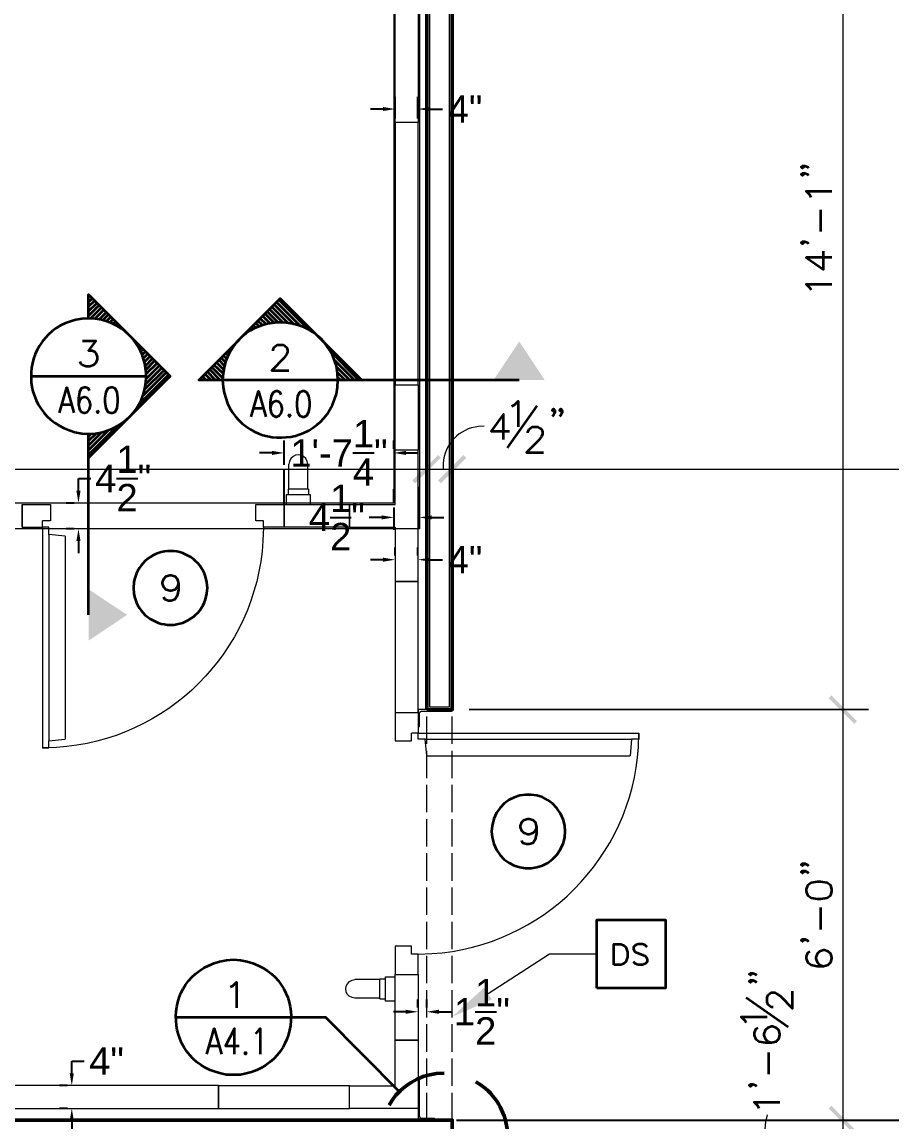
# Model space of a CAD drawing. Header units: inches. Extents: x 5 to 516, y -193 to 129.
# Drawn here: x 36.83 to 49.55, y 59.14 to 75.22 of the extents above; entities that cross this region are included whole.
import ezdxf

# ---------------------------------------------------------------- set-up
doc = ezdxf.new("R2010")
doc.units = ezdxf.units.IN
doc.header["$MEASUREMENT"] = 0
doc.linetypes.add('PDF_IMPORT', pattern=[1, 0.8, -0.2])
for name, color, linetype in [('Highlight', 210, 'Continuous'), ('PDF_Geometry', 7, 'Continuous'), ('PDF_Solid Fills', 7, 'Continuous')]:
    doc.layers.add(name, color=color, linetype=linetype)
doc.styles.get("Standard").update_dxf_attribs({"font": 'arial.ttf'})
doc.dimstyles.get("Standard").update_dxf_attribs({"dimtxt": 0.4, "dimasz": 0.18, "dimexe": 0.18, "dimexo": 0.0625, "dimgap": 0.09, "dimtad": 0, "dimtih": 1, "dimtoh": 1, "dimdec": 4, "dimlfac": 12, "dimzin": 0, "dimdsep": 46, "dimlunit": 4, "dimtxsty": 'Standard', "dimcen": 0.09, "dimadec": 3, "dimazin": 0, "dimtfac": 1, "dimtdec": 4, "dimtofl": 0, "dimtmove": 0, "dimatfit": 3, "dimfxl": 1, "dimtolj": 1, "dimtzin": 0, "dimarcsym": 0})

# ---------------------------------------------------------------- blocks, each defined once
blk = doc.blocks.new('*D42')
at = {"layer": 'Defpoints', "color": 0, "transparency": 16777216}
for p in [(42.267, 68.922), (42.267, 68.922), (40.664, 68.684)]:
    blk.add_point(p, dxfattribs=at)
at = {"layer": 'Highlight', "color": 0, "lineweight": -2, "transparency": 16777216}
for p, q in [((40.664, 68.747), (40.664, 69.102)), ((42.267, 68.984), (42.267, 69.102)), ((40.484, 68.922), (40.304, 68.922)), ((42.447, 68.922), (42.627, 68.922))]:
    blk.add_line(p, q, dxfattribs=at)
at = {"layer": 'Highlight', "color": 0, "transparency": 16777216}
for points in [[(40.484, 68.952), (40.484, 68.892), (40.664, 68.922)], [(42.447, 68.952), (42.447, 68.892), (42.267, 68.922)]]:
    blk.add_solid(points, dxfattribs=at)
at = {"layer": 'Highlight', "color": 0, "transparency": 16777216, "insert": (41.465, 68.922), "char_height": 0.4, "attachment_point": 5}
blk.add_mtext('\\A1;1\'-7{\\H1x;\\S1/4;}"', dxfattribs=at)
blk = doc.blocks.new('*D44')
at = {"layer": 'Defpoints', "color": 0, "transparency": 16777216}
for p in [(42.62, 73.95), (42.287, 73.751), (42.62, 73.751)]:
    blk.add_point(p, dxfattribs=at)
at = {"layer": 'Highlight', "color": 0, "lineweight": -2, "transparency": 16777216}
for p, q in [((42.287, 73.814), (42.287, 74.13)), ((42.62, 73.814), (42.62, 74.13)), ((42.107, 73.95), (41.927, 73.95)), ((42.8, 73.95), (42.98, 73.95))]:
    blk.add_line(p, q, dxfattribs=at)
at = {"layer": 'Highlight', "color": 0, "transparency": 16777216}
for points in [[(42.107, 73.98), (42.107, 73.92), (42.287, 73.95)], [(42.8, 73.98), (42.8, 73.92), (42.62, 73.95)]]:
    blk.add_solid(points, dxfattribs=at)
at = {"layer": 'Highlight', "color": 0, "transparency": 16777216, "insert": (43.308, 73.95), "char_height": 0.4, "attachment_point": 5}
blk.add_mtext('\\A1;4"', dxfattribs=at)
blk = doc.blocks.new('*D45')
at = {"layer": 'Defpoints', "color": 0, "transparency": 16777216}
for p in [(42.287, 67.361), (42.62, 67.361), (42.62, 67.361)]:
    blk.add_point(p, dxfattribs=at)
at = {"layer": 'Highlight', "color": 0, "lineweight": -2, "transparency": 16777216}
for p, q in [((42.287, 67.423), (42.287, 67.541)), ((42.62, 67.423), (42.62, 67.541)), ((42.107, 67.361), (41.927, 67.361)), ((42.8, 67.361), (42.98, 67.361))]:
    blk.add_line(p, q, dxfattribs=at)
at = {"layer": 'Highlight', "color": 0, "transparency": 16777216}
for points in [[(42.107, 67.391), (42.107, 67.331), (42.287, 67.361)], [(42.8, 67.391), (42.8, 67.331), (42.62, 67.361)]]:
    blk.add_solid(points, dxfattribs=at)
at = {"layer": 'Highlight', "color": 0, "transparency": 16777216, "insert": (43.308, 67.361), "char_height": 0.4, "attachment_point": 5}
blk.add_mtext('\\A1;4"', dxfattribs=at)
blk = doc.blocks.new('*D46')
at = {"layer": 'Defpoints', "color": 0, "transparency": 16777216}
for p in [(42.267, 68.188), (42.267, 67.979), (42.64, 67.979)]:
    blk.add_point(p, dxfattribs=at)
at = {"layer": 'Highlight', "color": 0, "lineweight": -2, "transparency": 16777216}
for p, q in [((42.267, 68.125), (42.267, 67.799)), ((42.64, 68.042), (42.64, 68.159)), ((42.087, 67.979), (41.907, 67.979)), ((42.82, 67.979), (43, 67.979))]:
    blk.add_line(p, q, dxfattribs=at)
at = {"layer": 'Highlight', "color": 0, "transparency": 16777216}
for points in [[(42.087, 68.009), (42.087, 67.949), (42.267, 67.979)], [(42.82, 68.009), (42.82, 67.949), (42.64, 67.979)]]:
    blk.add_solid(points, dxfattribs=at)
at = {"layer": 'Highlight', "color": 0, "transparency": 16777216, "insert": (41.433, 67.979), "char_height": 0.4, "attachment_point": 5}
blk.add_mtext('\\A1;4{\\H1x;\\S1/2;}"', dxfattribs=at)
blk = doc.blocks.new('*D48')
at = {"layer": 'Defpoints', "color": 0, "transparency": 16777216}
for p in [(42.62, 60.751), (42.747, 60.751), (42.747, 60.751)]:
    blk.add_point(p, dxfattribs=at)
at = {"layer": 'Highlight', "color": 0, "lineweight": -2, "transparency": 16777216}
for p, q in [((42.62, 60.813), (42.62, 60.931)), ((42.747, 60.813), (42.747, 60.931)), ((42.44, 60.751), (42.26, 60.751)), ((42.927, 60.751), (43.107, 60.751))]:
    blk.add_line(p, q, dxfattribs=at)
at = {"layer": 'Highlight', "color": 0, "transparency": 16777216}
for points in [[(42.44, 60.781), (42.44, 60.721), (42.62, 60.751)], [(42.927, 60.781), (42.927, 60.721), (42.747, 60.751)]]:
    blk.add_solid(points, dxfattribs=at)
at = {"layer": 'Highlight', "color": 0, "transparency": 16777216, "insert": (43.554, 60.751), "char_height": 0.4, "attachment_point": 5}
blk.add_mtext('\\A1;1{\\H1x;\\S1/2;}"', dxfattribs=at)
blk = doc.blocks.new('*D49')
at = {"layer": 'Defpoints', "color": 0, "transparency": 16777216}
for p in [(42.747, 82.588), (50.654, 82.588), (43.12, 59.168)]:
    blk.add_point(p, dxfattribs=at)
at = {"layer": 'Highlight', "color": 0, "lineweight": -2, "transparency": 16777216}
for p, q in [((42.809, 82.588), (50.834, 82.588)), ((50.654, 82.408), (50.654, 71.443)), ((50.654, 59.348), (50.654, 70.312)), ((43.183, 59.168), (50.834, 59.168))]:
    blk.add_line(p, q, dxfattribs=at)
at = {"layer": 'Highlight', "color": 0, "transparency": 16777216}
for points in [[(50.624, 82.408), (50.684, 82.408), (50.654, 82.588)], [(50.624, 59.348), (50.684, 59.348), (50.654, 59.168)]]:
    blk.add_solid(points, dxfattribs=at)
at = {"layer": 'Highlight', "color": 0, "transparency": 16777216, "insert": (50.654, 70.878), "char_height": 0.4, "attachment_point": 5}
blk.add_mtext('\\A1;23\'-5{\\H1x;\\S1/16;}"', dxfattribs=at)
blk = doc.blocks.new('*D50')
at = {"layer": 'Defpoints', "color": 0, "transparency": 16777216}
for p in [(37.558, 59.671), (37.558, 59.671), (37.558, 59.338)]:
    blk.add_point(p, dxfattribs=at)
at = {"layer": 'Highlight', "color": 0, "lineweight": -2, "transparency": 16777216}
for p, q in [((37.558, 59.851), (37.558, 60.031)), ((37.558, 60.031), (37.738, 60.031)), ((37.496, 59.671), (37.378, 59.671)), ((37.496, 59.338), (37.378, 59.338)), ((37.558, 59.158), (37.558, 58.978))]:
    blk.add_line(p, q, dxfattribs=at)
at = {"layer": 'Highlight', "color": 0, "transparency": 16777216}
for points in [[(37.528, 59.851), (37.588, 59.851), (37.558, 59.671)], [(37.528, 59.158), (37.588, 59.158), (37.558, 59.338)]]:
    blk.add_solid(points, dxfattribs=at)
at = {"layer": 'Highlight', "color": 0, "transparency": 16777216, "insert": (38.066, 60.031), "char_height": 0.4, "attachment_point": 5}
blk.add_mtext('\\A1;4"', dxfattribs=at)
blk = doc.blocks.new('*D51')
at = {"layer": 'Defpoints', "color": 0, "transparency": 16777216}
for p in [(37.656, 68.188), (37.656, 68.188), (37.656, 67.814)]:
    blk.add_point(p, dxfattribs=at)
at = {"layer": 'Highlight', "color": 0, "lineweight": -2, "transparency": 16777216}
for p, q in [((37.656, 68.368), (37.656, 68.548)), ((37.656, 68.548), (37.836, 68.548)), ((37.594, 68.188), (37.476, 68.188)), ((37.594, 67.814), (37.476, 67.814)), ((37.656, 67.634), (37.656, 67.454))]:
    blk.add_line(p, q, dxfattribs=at)
at = {"layer": 'Highlight', "color": 0, "transparency": 16777216}
for points in [[(37.626, 68.368), (37.686, 68.368), (37.656, 68.188)], [(37.626, 67.634), (37.686, 67.634), (37.656, 67.814)]]:
    blk.add_solid(points, dxfattribs=at)
at = {"layer": 'Highlight', "color": 0, "transparency": 16777216, "insert": (38.31, 68.548), "char_height": 0.4, "attachment_point": 5}
blk.add_mtext('\\A1;4{\\H1x;\\S1/2;}"', dxfattribs=at)

msp = doc.modelspace()

# ---------------------------------------------------------------- hatches: boundary and pattern name
at = {"layer": 'PDF_Solid Fills', "transparency": 33554559}
for points in [[(42.9536346, 68.8510016), (42.9136294, 68.8910067), (42.5369627, 68.5176734), (42.5769643, 68.4776718), (42.576978, 68.4776886), (42.5770113, 68.4777215), (42.5769679, 68.4776682)], [(42.9536294, 68.4776718), (43.2869628, 68.8910051), (42.9136294, 68.5176718)], [(43.2869628, 68.8910016), (42.9536346, 68.4776734), (43.3269679, 68.8510067), (43.2869679, 68.8910067)], [(48.6636315, 65.377672), (48.6236299, 65.3376704), (49.0369632, 65.0010037), (49.036948, 65.001019), (49.0369649, 65.0010054)], [(48.6236348, 65.337672), (49.0003015, 64.9610053), (49.0369681, 65.0010054)], [(49.0002998, 58.9610031), (49.0369681, 59.0010049), (49.0369512, 59.0010186), (48.6636315, 59.3776716), (48.6236299, 59.3376699), (48.6236467, 59.3376562)]]:
    msp.add_hatch(color=256, dxfattribs=at).paths.add_polyline_path(points)

# ---------------------------------------------------------------- linework, layer by layer
at = {"layer": 'Highlight'}
for p, q in [((40.6636309, 68.1676706), (40.6636309, 68.6843401)), ((42.2669686, 68.1876715), (42.2669686, 68.3925934)), ((42.6403037, 67.8143398), (42.6403037, 68.4238829)), ((42.6403037, 67.8143398), (42.6403037, 67.8143398))]:
    msp.add_line(p, q, dxfattribs=at)
at = {"layer": 'PDF_Geometry', "lineweight": 50}
for points in [[(43.1202961, 55.4210028), (43.1202961, 59.1676699), (27.0369615, 59.1676699), (27.0369615, 82.5876717), (35.5802954, 82.5876717), (35.5802954, 82.9143386)], [(39.8302975, 82.981006), (39.8302975, 82.5876726), (42.7469644, 82.5876726), (42.7469644, 65.1676704)], [(42.7469627, 65.1676704), (43.1202961, 65.1676704), (43.1202961, 79.2543381)]]:
    msp.add_lwpolyline(points, dxfattribs=at)
at = {"layer": 'PDF_Geometry', "lineweight": 9}
msp.add_lwpolyline([(42.7869627, 82.6276734), (42.7869627, 65.2110054), (43.0802961, 65.2110054), (43.0802961, 79.2943398), (47.3702964, 79.2943398), (47.3702964, 82.6276734)], dxfattribs=at)
at = {"layer": 'PDF_Geometry', "lineweight": 15}
for points in [[(27.1836358, 82.4410076), (42.6436369, 82.4410076), (42.6403037, 67.8143398), (27.1836358, 67.8143398)], [(27.5569675, 68.1876715), (27.5569675, 82.0643392), (42.2669686, 82.0643392), (42.2669686, 68.1876715)], [(42.6202961, 73.7510044), (42.2869627, 73.7510044), (42.2869627, 77.5843381), (42.6202961, 77.5843381), (42.6202961, 81.4176717), (42.2869627, 81.4176717), (42.2869627, 77.5843381), (42.6202961, 77.5843381), (42.6202961, 73.7510044), (42.2869627, 73.7510044), (42.2869627, 69.9176708), (42.6202961, 69.9176708)], [(42.7469644, 69.0610057), (42.7469644, 68.6276723)], [(43.1202961, 69.0610057), (43.1202961, 68.6276723)], [(42.6202961, 65.127672), (42.6202961, 67.0443388), (42.2869627, 67.0443388), (42.2869627, 65.127672)], [(49.2069631, 65.171007), (43.3702961, 65.171007)], [(39.7036292, 59.3376698), (39.7036292, 59.6710032), (35.8702955, 59.6710032), (35.8702955, 59.3376698)], [(49.2069631, 59.1676699), (43.3702961, 59.1676699)]]:
    msp.add_lwpolyline(points, close=True, dxfattribs=at)
for points in [[(48.8302982, 79.2543415), (48.8302982, 65.171007), (48.8302982, 59.1676733)], [(42.6202961, 69.9176724), (42.6202961, 68.9610057), (42.2869627, 68.9610057), (42.2869627, 69.9176724)], [(42.2869627, 69.9176708), (42.6202961, 69.9176708)], [(41.620296, 68.1676706), (41.620296, 67.8343373), (41.620296, 68.1676706), (42.2869627, 68.1676706), (42.2869627, 68.961004)], [(42.2869627, 67.0443388), (42.6202961, 67.0443388), (42.6202961, 68.9610057), (42.2869627, 68.9610057)], [(27.0369632, 68.6843401), (42.7469644, 68.6843401), (43.1202977, 68.6843401)], [(40.7336314, 68.3943349), (40.7336314, 68.7576682)], [(40.7403005, 68.7976704), (40.7336339, 68.7576704)], [(41.0069672, 68.7576704), (41.0003005, 68.7976704)], [(41.0069672, 68.3943349), (41.0069672, 68.7576682)], [(43.1202961, 68.6843401), (61.8302975, 68.6843401)], [(41.0169686, 68.3943349), (40.7236352, 68.3943349), (40.7236352, 68.3110015)], [(41.0169702, 68.3943349), (41.0169702, 68.3110015)], [(41.0469656, 68.3110015), (40.6936322, 68.3110015)], [(40.693633, 68.3110015), (40.693633, 68.1676682)], [(41.0469656, 68.1676706), (41.0469656, 68.311004)], [(36.8302972, 67.8343373), (36.8302972, 68.1676706), (36.8302972, 67.8343373), (37.1302972, 67.8343373), (37.1302972, 67.931004)], [(36.8302972, 68.1676701), (37.2469639, 68.1676701), (37.2469639, 67.9310034), (37.1302972, 67.9310034)], [(40.2469642, 67.931004), (40.2469642, 68.1676706), (40.6636309, 68.1676706), (40.6636309, 67.8343373), (40.3602975, 67.8343373)], [(41.6202976, 67.8343373), (40.6636309, 67.8343373), (40.6636309, 68.1676706), (41.6202976, 68.1676706)], [(40.3602997, 67.8343373), (40.3602997, 67.931004), (40.2469663, 67.931004)], [(37.463632, 67.7043373), (37.2202986, 67.7310039), (37.2202986, 67.8343373), (37.1302986, 67.8343373), (37.1302986, 64.6076702)], [(37.2202983, 67.7310048), (37.2202983, 64.7110045)], [(41.620296, 67.8343373), (42.2869627, 67.8343373), (42.2869627, 67.0443372)], [(37.463632, 67.7043392), (37.463632, 64.7376722)], [(43.1202961, 65.1676737), (43.1202961, 65.171007), (42.6202961, 65.171007), (42.6202961, 64.9176736), (42.6269627, 64.9176736), (42.6302961, 64.921007), (42.6369627, 64.9243403), (42.6402961, 64.9243403), (42.6402961, 65.111007), (42.6436294, 65.1176737), (42.6436294, 65.1243403), (42.6469627, 65.1276737), (42.6502961, 65.131007), (42.6502961, 65.1343403), (42.6536294, 65.1343403), (42.6536294, 65.1376737), (42.6569627, 65.141007), (42.6602961, 65.141007), (42.6636294, 65.1443403), (42.6669627, 65.1443403), (42.6702961, 65.1476737), (43.1102961, 65.1476737), (43.1102961, 65.151007), (43.1136294, 65.151007)], [(42.2869627, 65.127672), (42.6202961, 65.127672), (42.6202961, 64.8243387), (42.5269627, 64.8243387)], [(42.2869665, 65.127672), (42.2869665, 64.7110053), (42.5269665, 64.7110053), (42.5269665, 64.8243387)], [(42.7502961, 64.4910007), (42.7236294, 64.7376674), (42.6202961, 64.7376674), (42.6202961, 64.8243341), (45.8502963, 64.8243341)], [(42.7236354, 64.7376709), (45.7436357, 64.7376709)], [(42.750301, 64.4910007), (45.7203011, 64.4910007)], [(42.5269627, 61.7110051), (42.2869627, 61.7110051), (42.2869627, 61.2943384), (42.6202961, 61.2943384), (42.6202961, 61.5943384)], [(42.6202961, 61.5943398), (42.5269627, 61.5943398), (42.5269627, 61.7110064)], [(43.6436319, 61.0176728), (44.5402986, 61.5976728), (45.2369654, 61.5976728)], [(42.2869627, 61.2943384), (42.6202961, 61.2943384)], [(42.6202961, 61.2943368), (42.6202961, 60.3343367), (42.2869627, 60.3343367), (42.2869627, 61.2943368)], [(41.6569697, 61.2143354), (41.6969697, 61.2210021)], [(42.063635, 61.221008), (41.6969683, 61.221008)], [(42.063635, 60.9410042), (42.063635, 61.2310042), (42.1469684, 61.2310042)], [(42.1469684, 61.2610064), (42.2869684, 61.2610064)], [(42.1469684, 60.9076671), (42.1469684, 61.2610004)], [(41.6969697, 60.951002), (41.6569697, 60.9576687)], [(42.063635, 60.951002), (41.6969683, 60.951002)], [(42.063635, 60.9410058), (42.1469684, 60.9410058)], [(42.2869627, 60.9076671), (42.1469627, 60.9076671)], [(39.7036292, 59.3343366), (41.620296, 59.3343366), (41.620296, 59.66767), (42.2869627, 59.66767), (42.2869627, 60.3343367), (42.6202961, 60.3343367), (42.6202961, 59.3343366), (41.620296, 59.3343366), (41.620296, 59.66767), (39.7036292, 59.66767)], [(39.7036292, 59.6710066), (39.7036292, 59.3376732)], [(42.6402961, 59.2276732), (42.6402961, 59.7443399), (42.6369627, 59.7476732), (42.6336294, 59.7510066), (42.6269627, 59.7510066), (42.6269627, 59.7543399), (42.6202961, 59.7543399), (42.6202961, 59.1710065), (42.8702961, 59.1710065), (42.8702961, 59.1810065), (42.8669627, 59.1843398), (42.8636294, 59.1876732), (42.8602961, 59.1876732), (42.8602961, 59.1910065), (42.6702961, 59.1910065), (42.6636294, 59.1943398), (42.6602961, 59.1976732), (42.6569627, 59.1976732), (42.6569627, 59.2010065), (42.6536294, 59.2010065), (42.6502961, 59.2043398)], [(48.8302982, 59.1676699), (48.8302982, 57.6276699)]]:
    msp.add_lwpolyline(points, dxfattribs=at)
at = {"layer": 'PDF_Geometry', "lineweight": 35}
for points in [[(48.2402984, 73.1210063), (48.2602984, 73.1043396), (48.2402984, 73.0876729), (48.2236317, 73.1043396), (48.2402984, 73.1210063), (48.2769651, 73.1210063), (48.3136317, 73.1043396), (48.3302984, 73.0876729)], [(48.2402984, 73.0143372), (48.2602984, 72.9976705), (48.2402984, 72.9776705), (48.2236317, 72.9976705), (48.2402984, 73.0143372), (48.2769651, 73.0143372), (48.3136317, 72.9976705), (48.3302984, 72.9776705)], [(48.3669667, 72.657668), (48.3503, 72.6943347), (48.2969667, 72.747668), (48.6703001, 72.747668)], [(48.5102976, 72.157668), (48.5102976, 72.477668)], [(48.2402984, 72.0143371), (48.2602984, 71.9976704), (48.2402984, 71.9776704), (48.2236317, 71.9976704), (48.2402984, 72.0143371), (48.2769651, 72.0143371), (48.3136317, 71.9976704), (48.3302984, 71.9776704)], [(48.6702995, 71.7810064), (48.2969662, 71.7810064), (48.5469662, 71.6043398), (48.5469662, 71.8710064)], [(48.3669667, 71.3010056), (48.3503, 71.3376723), (48.2969667, 71.3910056), (48.6703001, 71.3910056)], [(37.8036317, 70.8876755), (37.8036317, 71.2376755), (38.9969651, 70.0443421), (37.8036317, 68.8510086)], [(37.8036317, 71.1276725), (37.8602984, 71.1843392)], [(37.8036317, 71.0610018), (37.8936317, 71.1510018)], [(37.8036317, 70.9943378), (37.9269651, 71.1143378)], [(41.4503004, 69.9876713), (39.7636335, 69.9876713), (39.4136335, 69.9876713), (40.6069669, 71.1810048), (41.8003003, 69.9876713)], [(40.8003022, 70.8076719), (40.5169688, 71.0910053)], [(40.8969683, 70.7810064), (40.5536349, 71.1243397)], [(41.0236298, 70.7210088), (40.5869631, 71.1610088)], [(37.8036317, 70.9243373), (37.9602984, 71.0810039)], [(37.8336339, 70.8876755), (37.9936339, 71.0476755)], [(37.896968, 70.8843389), (38.0269681, 71.0143389)], [(37.9569656, 70.8743359), (38.0636323, 70.9810026)], [(38.0136334, 70.8643397), (38.0969667, 70.947673)], [(40.5136336, 70.8276711), (40.3836336, 70.9576711)], [(40.5769677, 70.8310077), (40.4169677, 70.9910077)], [(40.6436317, 70.8310077), (40.4502983, 71.0243411)], [(40.7169688, 70.8243345), (40.4836355, 71.0576679)], [(37.9069651, 70.8843422), (37.8036317, 70.8876755), (37.7036317, 70.8843422)], [(38.0636347, 70.8476703), (38.1303014, 70.9110037)], [(38.1136361, 70.8310077), (38.1636361, 70.8776744)], [(38.1636307, 70.8110017), (38.196964, 70.8443351)], [(38.2069656, 70.7876728), (38.230299, 70.8110061)], [(38.2503006, 70.7610072), (38.2636339, 70.7776738)], [(40.2503008, 70.7510042), (40.2136341, 70.7876709)], [(40.2969655, 70.7710034), (40.2469655, 70.8210034)], [(40.3469669, 70.7910026), (40.2803002, 70.8543359)], [(40.4002981, 70.8043421), (40.3136314, 70.8876755)], [(40.4536292, 70.8176749), (40.3502959, 70.9210083)], [(38.290299, 70.7343416), (38.300299, 70.7443416)], [(38.3302973, 70.7043394), (38.3336307, 70.7110061)], [(38.3669659, 70.6743372), (38.3669659, 70.6776706)], [(38.4336367, 70.6076733), (38.4336367, 70.6110066)], [(40.0469655, 70.6176695), (40.0436322, 70.6176695)], [(40.0836341, 70.6476717), (40.0769674, 70.651005)], [(40.1202959, 70.6776738), (40.1136292, 70.6843405)], [(40.160301, 70.7043394), (40.1469677, 70.7210061)], [(40.2036292, 70.7276684), (40.1802959, 70.7543351)], [(37.713632, 70.5610017), (37.9102987, 70.5610017), (37.803632, 70.4176684), (37.8569653, 70.4176684), (37.893632, 70.4010017), (37.9102987, 70.3810017), (37.9302987, 70.3276684), (37.9302987, 70.294335), (37.9102987, 70.2410017), (37.8769653, 70.204335), (37.8202987, 70.184335), (37.7669653, 70.184335), (37.713632, 70.204335), (37.6969653, 70.2210017), (37.6802986, 70.2576684)], [(38.463632, 70.5710047), (38.4669654, 70.574338)], [(38.4936342, 70.5310063), (38.5036342, 70.5410063)], [(38.5202998, 70.4910012), (38.5369665, 70.5076678)], [(38.5469654, 70.447673), (38.5702987, 70.4743397)], [(39.8903018, 70.4343402), (39.8736351, 70.4476735)], [(39.9169674, 70.4743386), (39.9103007, 70.4843386)], [(39.9469696, 70.514337), (39.9436362, 70.5176703)], [(39.976965, 70.5510055), (39.976965, 70.5543389)], [(40.5003008, 70.414341), (40.5003008, 70.4310077), (40.5169674, 70.4676744), (40.5369674, 70.484341), (40.5703008, 70.504341), (40.6436341, 70.504341), (40.6803008, 70.484341), (40.6969675, 70.4676744), (40.7136341, 70.4310077), (40.7136341, 70.3976743), (40.6969675, 70.3610077), (40.6603008, 70.3076743), (40.4836341, 70.1276743), (40.7336341, 70.1276743)], [(38.5669646, 70.404338), (38.6036312, 70.4376714)], [(38.5869638, 70.3576733), (38.6369638, 70.4043399)], [(38.6069629, 70.3076719), (38.6702963, 70.3710052)], [(38.6202957, 70.2543407), (38.7036291, 70.3376741)], [(38.6336353, 70.197673), (38.740302, 70.3043397)], [(39.8036319, 70.2476743), (39.7402985, 70.314341)], [(39.8236311, 70.2976689), (39.7736311, 70.3476689)], [(39.8436303, 70.3443405), (39.8069636, 70.3810071)], [(39.866966, 70.3910052), (39.8402994, 70.4143386)], [(41.7569673, 69.9876713), (41.3403006, 70.404338)], [(38.6236323, 69.8510068), (38.9069657, 70.1343402)], [(38.6403017, 69.9343402), (38.8736351, 70.1676735)], [(38.6436315, 70.1410052), (38.7736315, 70.2710052)], [(38.6469681, 70.0776711), (38.8069681, 70.2343377)], [(38.6469681, 70.0076705), (38.8403015, 70.2010039)], [(39.7269649, 69.9876713), (39.5702983, 70.144338)], [(39.7636335, 70.0176735), (39.6036335, 70.1776735)], [(39.7702999, 70.0810077), (39.6369666, 70.2110077)], [(39.7769663, 70.1410052), (39.673633, 70.2443386)], [(39.7902991, 70.197673), (39.7069657, 70.2810063)], [(41.6902965, 69.9876713), (41.4002965, 70.2776714)], [(41.6236326, 69.9876713), (41.4269659, 70.1810047)], [(44.1003038, 69.9876713), (41.4503035, 69.9876713), (41.4436369, 70.0876713), (41.4269703, 70.1910047)], [(36.9603021, 70.0443391), (38.646969, 70.0443391)], [(38.5369624, 69.6276724), (38.9769624, 70.0676724)], [(38.5969667, 69.7543407), (38.9436334, 70.1010074)], [(39.5236297, 69.9876713), (39.4702963, 70.044338)], [(39.5936302, 69.9876713), (39.5036302, 70.0776713)], [(39.660301, 69.9876713), (39.5369676, 70.1110047)], [(39.7703033, 70.0876713), (39.7636369, 69.9876713), (39.7703033, 69.884338)], [(41.4269703, 69.784338), (41.4436369, 69.884338), (41.4503035, 69.9876713)], [(41.553632, 69.9876713), (41.443632, 70.0976713)], [(41.4869681, 69.9876713), (41.4503014, 70.024338)], [(41.8003022, 69.9876713), (41.4503022, 69.9876713)], [(37.3769688, 69.5076705), (37.4836355, 69.8810038), (37.5903022, 69.5076705)], [(37.8169645, 69.827671), (37.8036312, 69.8643377), (37.7636312, 69.8810044), (37.7369645, 69.8810044), (37.6969645, 69.8643377), (37.6702978, 69.8110044), (37.6569645, 69.7210044), (37.6569645, 69.6310044), (37.6702978, 69.5610044), (37.6969645, 69.5243377), (37.7369645, 69.507671), (37.7502978, 69.507671), (37.7902978, 69.5243377), (37.8169645, 69.5610044), (37.8302978, 69.6143377), (37.8302978, 69.6310044), (37.8169645, 69.6843377), (37.7902978, 69.7210044), (37.7502978, 69.737671), (37.7369645, 69.737671), (37.6969645, 69.7210044), (37.6702978, 69.6843377), (37.6569645, 69.6310044)], [(40.1803002, 69.4476729), (40.2869669, 69.8243396), (40.3936336, 69.4476729)], [(40.6202959, 69.7710033), (40.6069626, 69.8043366), (40.5669626, 69.8243366), (40.5402959, 69.8243366), (40.5002959, 69.8043366), (40.4736292, 69.7510033), (40.4602959, 69.6643366), (40.4602959, 69.5743366), (40.4736292, 69.5010033), (40.5002959, 69.4676699), (40.5402959, 69.4476699), (40.5536292, 69.4476699), (40.5936292, 69.4676699), (40.6202959, 69.5010033), (40.6336292, 69.5543366), (40.6336292, 69.5743366), (40.6202959, 69.6276699), (40.5936292, 69.6643366), (40.5536292, 69.6810033), (40.5402959, 69.6810033), (40.5002959, 69.6643366), (40.4736292, 69.6276699), (40.4602959, 69.5743366)], [(43.9936347, 69.6076732), (44.0303013, 69.6243399), (44.0836347, 69.6776732), (44.0836347, 69.3043398)], [(37.4169672, 69.6310022), (37.5503005, 69.6310022)], [(40.2202986, 69.5743344), (40.3536319, 69.5743344)], [(43.8702962, 69.1176677), (43.8702962, 69.4910011), (43.6902961, 69.2410011), (43.9569628, 69.2410011)], [(43.9303005, 68.9976742), (44.3603005, 69.6110076)], [(44.6202962, 69.544339), (44.6002962, 69.5276724), (44.5836295, 69.544339), (44.6002962, 69.564339), (44.6202962, 69.544339), (44.6202962, 69.5076724), (44.6002962, 69.474339), (44.5836295, 69.454339)], [(44.7269653, 69.544339), (44.7069653, 69.5276724), (44.6902987, 69.544339), (44.7069653, 69.564339), (44.7269653, 69.544339), (44.7269653, 69.5076724), (44.7069653, 69.474339), (44.6902987, 69.454339)], [(37.6036317, 69.2276753), (37.7036317, 69.2076752), (37.8036317, 69.2010086)], [(37.8036317, 68.8943349), (38.2202984, 69.3110016)], [(37.8036317, 68.9610057), (38.0936317, 69.254339)], [(37.8036317, 66.5543418), (37.8036317, 69.2010086), (37.9069651, 69.2076752), (38.0069651, 69.2276753)], [(37.8036317, 69.0310062), (37.9969651, 69.2243396)], [(37.8036317, 69.0976702), (37.9136317, 69.2076702)], [(37.8036317, 69.1643409), (37.8402984, 69.2010076)], [(37.8036317, 68.8510067), (37.8036317, 69.2010068)], [(44.2269653, 69.2143355), (44.2269653, 69.2310022), (44.243632, 69.2676688), (44.263632, 69.2843355), (44.2969653, 69.3043355), (44.3702986, 69.3043355), (44.403632, 69.2843355), (44.423632, 69.2676688), (44.4402986, 69.2310022), (44.4402986, 69.1976688), (44.423632, 69.1610022), (44.3869653, 69.1076688), (44.2069653, 68.9276688), (44.4569653, 68.9276688)], [(39.116966, 67.0110069), (39.1002993, 66.9576735), (39.0636326, 66.9210069), (39.0102993, 66.9043402), (38.9902993, 66.9043402), (38.936966, 66.9210069), (38.9036326, 66.9576735), (38.8836326, 67.0110069), (38.8836326, 67.0276735), (38.9036326, 67.0810069), (38.936966, 67.1176735), (38.9902993, 67.1343402), (39.0102993, 67.1343402), (39.0636326, 67.1176735), (39.1002993, 67.0810069), (39.116966, 67.0110069), (39.116966, 66.9210069), (39.1002993, 66.8310069), (39.0636326, 66.7776735), (39.0102993, 66.7610068), (38.9736326, 66.7610068), (38.9202993, 66.7776735), (38.9036326, 66.8143402)], [(44.3503038, 63.4510022), (44.3336371, 63.3976689), (44.2969705, 63.3610022), (44.2436371, 63.3443356), (44.2269704, 63.3443356), (44.1736371, 63.3610022), (44.1369704, 63.3976689), (44.1203038, 63.4510022), (44.1203038, 63.4676689), (44.1369704, 63.5210022), (44.1736371, 63.5576689), (44.2269704, 63.5743356), (44.2436371, 63.5743356), (44.2969705, 63.5576689), (44.3336371, 63.5210022), (44.3503038, 63.4510022), (44.3503038, 63.3610022), (44.3336371, 63.2710022), (44.2969705, 63.2176689), (44.2436371, 63.2010022), (44.2069704, 63.2010022), (44.1536371, 63.2176689), (44.1369704, 63.2543356)], [(44.7469634, 63.2210082), (44.7669634, 63.3043415), (44.7736301, 63.3876749), (44.7669634, 63.4710082), (44.7469634, 63.5543416)], [(43.70363, 63.4710082), (43.6969634, 63.3876749), (43.70363, 63.3043415)], [(48.2402984, 62.9176702), (48.2602984, 62.9010036), (48.2402984, 62.8843369), (48.2236317, 62.9010036), (48.2402984, 62.9176702), (48.2769651, 62.9176702), (48.3136317, 62.9010036), (48.3302984, 62.8843369)], [(48.2402984, 62.8110011), (48.2602984, 62.7943344), (48.2402984, 62.7776678), (48.2236317, 62.7943344), (48.2402984, 62.8110011), (48.2769651, 62.8110011), (48.3136317, 62.7943344), (48.3302984, 62.7776678)], [(48.5102976, 61.9543387), (48.5102976, 62.2776721)], [(48.2402984, 61.811001), (48.2602984, 61.7943344), (48.2402984, 61.7776677), (48.2236317, 61.7943344), (48.2402984, 61.811001), (48.2769651, 61.811001), (48.3136317, 61.7943344), (48.3302984, 61.7776677)], [(45.970299, 61.6943357), (45.940299, 61.7243357), (45.900299, 61.737669), (45.840299, 61.737669), (45.800299, 61.7243357), (45.770299, 61.6943357), (45.770299, 61.667669), (45.7836324, 61.637669), (45.800299, 61.6243357), (45.8269657, 61.6110024), (45.9136324, 61.5810024), (45.940299, 61.567669), (45.9569657, 61.5510024), (45.970299, 61.5243357), (45.970299, 61.4810024), (45.940299, 61.4510024), (45.900299, 61.437669), (45.840299, 61.437669), (45.800299, 61.4510024), (45.770299, 61.4810024)], [(48.3503041, 61.6343381), (48.3136374, 61.6143381), (48.2969708, 61.5610048), (48.2969708, 61.5276715), (48.3136374, 61.4743381), (48.3669708, 61.4376715), (48.4569708, 61.4176715), (48.5469708, 61.4176715), (48.6169708, 61.4376715), (48.6536375, 61.4743381), (48.6703041, 61.5276715), (48.6703041, 61.5443381), (48.6536375, 61.5976715), (48.6169708, 61.6343381), (48.5636375, 61.6510048), (48.5469708, 61.6510048), (48.4903041, 61.6343381), (48.4569708, 61.5976715), (48.4369708, 61.5443381), (48.4369708, 61.5276715), (48.4569708, 61.4743381), (48.4903041, 61.4376715), (48.5469708, 61.4176715)], [(39.7203004, 61.4876696), (39.8203004, 61.5076696), (39.9236338, 61.5143362), (40.0236338, 61.5076696), (40.1236338, 61.4876696)], [(47.483632, 61.3176742), (47.5002986, 61.3010075), (47.483632, 61.2843408), (47.4636319, 61.3010075), (47.483632, 61.3176742), (47.5169653, 61.3176742), (47.553632, 61.3010075), (47.5702986, 61.2843408)], [(39.876969, 61.1143389), (39.9136357, 61.1310056), (39.966969, 61.1843389), (39.966969, 60.8110056)], [(47.483632, 61.211005), (47.5002986, 61.1943384), (47.483632, 61.1776717), (47.4636319, 61.1943384), (47.483632, 61.211005), (47.5169653, 61.211005), (47.553632, 61.1943384), (47.5702986, 61.1776717)], [(47.8136355, 60.8176741), (47.7936355, 60.8176741), (47.7603022, 60.8376741), (47.7403022, 60.8543408), (47.7236355, 60.8910075), (47.7236355, 60.9610075), (47.7403022, 60.9976741), (47.7603022, 61.0143408), (47.7936355, 61.0343408), (47.8303022, 61.0343408), (47.8669688, 61.0143408), (47.9203022, 60.9810075), (48.0969689, 60.8010075), (48.0969689, 61.0510075)], [(48.0303035, 60.5243391), (47.4169702, 60.9543392)], [(39.0802974, 60.6710066), (40.7669643, 60.6710066)], [(40.7669702, 60.6710066), (41.2669702, 60.6710066), (42.3469704, 59.5843399)], [(47.4202978, 60.5876733), (47.4002978, 60.62434), (47.3469645, 60.6776733), (47.7236312, 60.6776733)], [(39.5336327, 60.1310014), (39.6402993, 60.5043348), (39.746966, 60.1310014)], [(39.9369666, 60.1310066), (39.9369666, 60.50434), (39.8036332, 60.2543399), (40.0036333, 60.2543399)], [(40.2436344, 60.4343394), (40.270301, 60.4510061), (40.310301, 60.5043394), (40.310301, 60.131006)], [(47.5903011, 60.5143362), (47.5536344, 60.4976695), (47.5369677, 60.4443361), (47.5369677, 60.4076695), (47.5536344, 60.3543361), (47.6069677, 60.3176695), (47.6969677, 60.3010028), (47.7869677, 60.3010028), (47.8569678, 60.3176695), (47.8936344, 60.3543361), (47.9103011, 60.4076695), (47.9103011, 60.4276695), (47.8936344, 60.4810028), (47.8569678, 60.5143362), (47.8036344, 60.5343362), (47.7869677, 60.5343362), (47.7336344, 60.5143362), (47.6969677, 60.4810028), (47.6769677, 60.4276695), (47.6769677, 60.4076695), (47.6969677, 60.3543361), (47.7336344, 60.3176695), (47.7869677, 60.3010028)], [(39.573631, 60.2543399), (39.7069644, 60.2543399)], [(47.7503014, 59.8376732), (47.7503014, 60.1576733)], [(40.0236338, 59.8310028), (39.9236338, 59.8276694), (39.8203004, 59.8310028)], [(47.483632, 59.6943355), (47.5002986, 59.6776689), (47.483632, 59.6576689), (47.4636319, 59.6776689), (47.483632, 59.6943355), (47.5169653, 59.6943355), (47.553632, 59.6776689), (47.5702986, 59.6576689)], [(47.6069637, 59.3376698), (47.590297, 59.3743365), (47.5369637, 59.4276698), (47.910297, 59.4276698)]]:
    msp.add_lwpolyline(points, dxfattribs=at)
for points in [[(38.1269689, 69.8810022), (38.0836355, 69.8643355), (38.0569689, 69.8110022), (38.0436355, 69.7210022), (38.0436355, 69.6676689), (38.0569689, 69.5776689), (38.0836355, 69.5243355), (38.1269689, 69.5076689), (38.1536355, 69.5076689), (38.1936355, 69.5243355), (38.2203022, 69.5776689), (38.2336356, 69.6676689), (38.2336356, 69.7210022), (38.2203022, 69.8110022), (38.1936355, 69.8643355), (38.1536355, 69.8810022)], [(40.9303003, 69.8243345), (40.8869669, 69.8043345), (40.8603003, 69.7510011), (40.8469669, 69.6643344), (40.8469669, 69.6076678), (40.8603003, 69.5210011), (40.8869669, 69.4676678), (40.9303003, 69.4476678), (40.9569669, 69.4476678), (40.9969669, 69.4676678), (41.0236336, 69.5210011), (41.0369669, 69.6076678), (41.0369669, 69.6643344), (41.0236336, 69.7510011), (40.9969669, 69.8043345), (40.9569669, 69.8243345)], [(37.9369664, 69.5410025), (37.9236331, 69.5243358), (37.9369664, 69.5076691), (37.9502998, 69.5243358)], [(40.7402978, 69.4843415), (40.7269645, 69.4676748), (40.7402978, 69.4476748), (40.7536311, 69.4676748)], [(48.2969662, 62.5076699), (48.3136328, 62.4543366), (48.3669662, 62.4176699), (48.4569662, 62.4010032), (48.5102995, 62.4010032), (48.6002995, 62.4176699), (48.6536329, 62.4543366), (48.6702995, 62.5076699), (48.6702995, 62.5443366), (48.6536329, 62.5976699), (48.6002995, 62.6343366), (48.5102995, 62.6510033), (48.4569662, 62.6510033), (48.3669662, 62.6343366), (48.3136328, 62.5976699), (48.2969662, 62.5443366)], [(45.2369684, 61.0976695), (45.2369684, 62.0976696), (46.2369684, 62.0976696), (46.2369684, 61.0976695)], [(45.4836318, 61.4376693), (45.4836318, 61.7376693), (45.5836318, 61.7376693), (45.6269651, 61.724336), (45.6569651, 61.694336), (45.6702985, 61.6676693), (45.6836318, 61.624336), (45.6836318, 61.5510026), (45.6702985, 61.5110026), (45.6569651, 61.4810026), (45.6269651, 61.4510026), (45.5836318, 61.4376693)], [(40.0969669, 60.16767), (40.0836335, 60.14767), (40.0969669, 60.1310033), (40.1103002, 60.14767)]]:
    msp.add_lwpolyline(points, close=True, dxfattribs=at)
at = {"layer": 'PDF_Geometry', "lineweight": 15}
for points in [[(43.5869642, 69.3110016), (43.5069642, 69.3076683, 0.3713478762), (42.9869641, 68.7676682), (42.9869641, 68.6843349)], [(40.3602988, 67.8343398), (40.3536322, 67.6343397, -0.378242285), (37.333632, 64.6143395), (37.1302986, 64.6076728), (37.2202986, 64.6076728), (37.2202986, 64.7110061), (37.463632, 64.7376728)], [(42.6203037, 61.5943339), (42.823637, 61.6010005, 0.3767108378), (45.8436372, 64.6210007), (45.8503039, 64.8243341), (45.8503039, 64.7376674), (45.7436372, 64.7376674), (45.7203039, 64.4910007)], [(47.7236358, 59.2443369), (47.7003024, 59.1410035, 0.5087717267), (48.7303026, 58.1443368), (48.8303025, 58.1676702)]]:
    msp.add_lwpolyline(points, format="xyb", dxfattribs=at)
at = {"layer": 'PDF_Geometry', "lineweight": 35}
msp.add_lwpolyline([(39.5136324, 66.781006), (39.5336324, 66.8643394), (39.5402991, 66.9476727), (39.5336324, 67.0310061), (39.5136324, 67.1143394, 0.7881581612), (38.4669656, 67.0310061), (38.4602989, 66.9476727), (38.4669656, 66.8643394, 0.7881581612)], format="xyb", close=True, dxfattribs=at)
at = {"layer": 'PDF_Geometry', "linetype": 'PDF_IMPORT', "lineweight": 15, "ltscale": 0.5}
for points in [[(42.7469644, 59.1676699), (42.7469644, 65.1676704)], [(43.1202961, 59.1676699), (43.1202961, 65.1676704)]]:
    msp.add_lwpolyline(points, dxfattribs=at)
at = {"layer": 'PDF_Geometry', "lineweight": 50}
for points in [[(43.000301, 59.8543358), (42.890301, 59.8476692, 0.2141642258), (42.2369676, 59.4510025), (42.1969676, 59.3876691)], [(43.9303005, 58.9243363), (43.9236338, 59.0376696, 0.2148619506), (43.5303005, 59.6876697), (43.4636338, 59.7276697)]]:
    msp.add_lwpolyline(points, format="xyb", dxfattribs=at)
at = {"layer": 'PDF_Geometry', "lineweight": 35}
for points in [[(41.4269703, 70.1910047), (41.1773036, 71.0968381), (39.9019146, 71.017227), (39.7703033, 70.0876713)], [(37.7036317, 70.8843422), (36.7725206, 70.74712), (36.6946316, 69.4705643), (37.6036317, 69.2276753)], [(38.0069651, 69.2276753), (38.905854, 69.4723977), (38.8415763, 70.7378422), (37.9069651, 70.8843422)], [(39.7703033, 69.884338), (39.9063592, 68.9571712), (41.1775813, 68.8801713), (41.4269703, 69.784338)], [(44.7469634, 63.5543416), (44.5573523, 64.0924527), (43.8037966, 64.0321749), (43.70363, 63.4710082)], [(43.70363, 63.3043415), (43.8037966, 62.7431748), (44.5573523, 62.682897), (44.7469634, 63.2210082)], [(39.8203004, 59.8310028), (38.8908004, 59.9737806), (38.8141336, 61.2392807), (39.7203004, 61.4876696)], [(40.1236338, 61.4876696), (41.0309672, 61.2411695), (40.9540228, 59.9720028), (40.0236338, 59.8310028)]]:
    msp.add_open_spline(points, degree=3, dxfattribs=at)
at = {"layer": 'PDF_Geometry', "lineweight": 15}
for points in [[(41.0003005, 68.7976704), (40.9566339, 68.9274482), (40.7836339, 68.9252815), (40.7403005, 68.7976704)], [(43.1136294, 65.151007), (43.1235739, 65.1610625), (43.1196294, 65.154507), (43.1202961, 65.1676737)], [(41.6569697, 60.9576687), (41.5315808, 60.9978909), (41.5344141, 61.1702798), (41.6569697, 61.2143354)], [(42.6502961, 59.2043398), (42.6491294, 59.2128398), (42.6414627, 59.2191732), (42.6402961, 59.2276732)]]:
    msp.add_open_spline(points, degree=3, dxfattribs=at)
at = {"layer": 'PDF_Solid Fills', "lineweight": 35, "transparency": 33554559}
for points in [[(44.1003038, 70.5510055), (44.4736371, 69.9876721), (43.7236371, 69.9876721)], [(38.3669659, 66.5543418), (37.8036325, 66.1776751), (37.8036325, 66.9276752)], [(43.7002997, 60.9310029), (43.1202996, 60.6776695), (43.5869663, 61.1043362)]]:
    msp.add_solid(points, dxfattribs=at)

# ---------------------------------------------------------------- dimensions: what is measured, and where the dimension line sits
at = {"layer": 'Highlight'}
for base, p1, p2, angle, picture, middle in [((50.6542879, 82.5876726), (43.1202961, 59.1676699), (42.7469644, 82.5876726), 270, '*D49', (50.6542879, 70.8776713)), ((42.2669686, 68.9216106), (40.6636309, 68.6843401), (42.2669686, 68.9216106), 180, '*D42', (41.4652997, 68.9216106)), ((37.6563924, 68.1876715), (37.6563924, 67.8143398), (37.6563924, 68.1876715), 270, '*D51', (38.3101578, 68.5476715)), ((42.2669686, 67.9790763), (42.6403037, 67.9790763), (42.2669686, 68.1876715), 180, '*D46', (41.4332033, 67.9790763)), ((37.5581063, 59.6710032), (37.5581063, 59.3376698), (37.5581063, 59.6710032), 90, '*D50', (38.0660327, 60.0310032))]:
    dim = msp.add_linear_dim(base=base, p1=p1, p2=p2, angle=angle, dimstyle='Standard', dxfattribs=at)
    dim.commit()
    dim.dimension.update_dxf_attribs({"geometry": picture, "text_midpoint": middle})
for base, p1, p2, picture, middle in [((42.6202961, 73.9496802), (42.2869627, 73.7510044), (42.6202961, 73.7510044), '*D44', (43.3082224, 73.9496802)), ((42.6202961, 67.3606425), (42.2869627, 67.3606425), (42.6202961, 67.3606425), '*D45', (43.3082224, 67.3606425)), ((42.7469644, 60.7507211), (42.6202961, 60.7507211), (42.7469644, 60.7507211), '*D48', (43.5538539, 60.7507211))]:
    dim = msp.add_linear_dim(base=base, p1=p1, p2=p2, dimstyle='Standard', dxfattribs=at)
    dim.commit()
    dim.dimension.update_dxf_attribs({"geometry": picture, "text_midpoint": middle})

doc.saveas('drawing.dxf')
